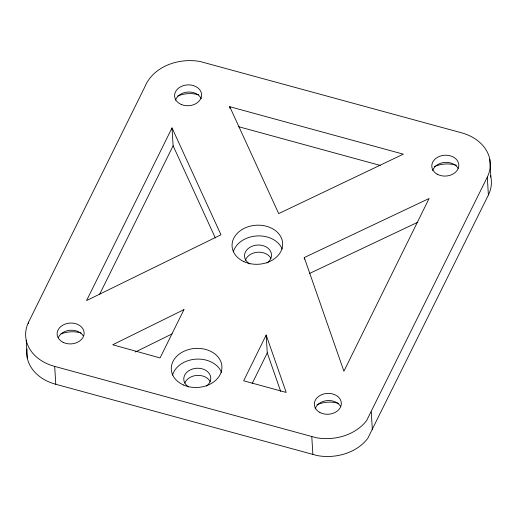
<?xml version="1.0" encoding="UTF-8"?>
<svg xmlns="http://www.w3.org/2000/svg" width="517" height="517" viewBox="0 0 517 517"><rect width="100%" height="100%" fill="white"/><g stroke="black" fill="none" stroke-linecap="round" stroke-linejoin="round"><path stroke-width="0.78" d="M266.171 335.029L243.662 380.796L286.185 392.429L266.171 335.029L267.263 352.904L280.699 391.421M252.141 383.653L267.263 352.904M28.635 323.752L28.545 322.201L144.682 87.205C153.271 66.079 178.817 57.749 199.963 61.465L461.507 132.791A45.044 34.755 -3.5 0 1 487.292 177.131L488.391 195.006L367.807 438.267A45.044 34.755 -3.5 0 1 317.076 455.542L55.784 384.273A45.044 34.755 -3.5 0 1 26.942 348.981M172.025 127.893L86.578 300.558L220.966 234.783L172.025 127.893L173.117 145.768L215.356 238.014M99.471 294.593L173.117 145.768M28.545 322.201A45.044 34.755 -3.5 0 0 54.692 366.404L315.984 437.666A45.044 34.755 -3.5 0 0 366.708 420.392L487.292 177.131M135.402 351.993L172.096 333.892M304.267 257.563L429.097 198.496L343.908 371.232L304.267 257.563L304.364 259.12M309.741 273.364L417.781 222.245M229.748 106.696L403.312 154.163L278.689 213.592L229.748 106.696L229.845 108.253M238.628 126.697L380.273 165.44M489.767 159.165L490.866 177.04M371.258 411.907L372.35 429.782M311.77 436.406L312.863 454.275M54.692 366.404L55.784 384.273M26.212 340.173L27.304 358.048M490.517 175.56A45.044 34.755 -3.5 0 1 488.391 195.006M177.783 95.994A25.339 19.549 -3.5 0 1 198.67 94.805M434.177 166.681A25.339 19.549 -3.5 0 1 456.563 165.35M317.005 404.727A25.339 19.549 -3.5 0 1 338.635 403.383M60.993 333.898A25.339 19.549 -3.5 0 1 81.124 332.954M184.789 383.084A13.513 10.424 -3.5 0 1 197.281 375.387A13.513 10.424 -3.5 0 1 210.348 381.83M245.388 260.316A13.513 10.424 -3.5 0 1 257.466 252.231A13.513 10.424 -3.5 0 1 270.895 258.235M175.444 100.214A13.513 10.424 -3.5 0 1 187.917 92.045A13.513 10.424 -3.5 0 1 201.262 98.663M432.664 170.507A13.513 10.424 -3.5 0 1 444.736 162.416A13.513 10.424 -3.5 0 1 458.165 168.406M315.15 408.837A13.513 10.424 -3.5 0 1 327.061 400.604A13.513 10.424 -3.5 0 1 340.619 406.433M58.272 337.627A13.513 10.424 -3.5 0 1 70.144 330.24A13.513 10.424 -3.5 0 1 83.159 335.688M172.504 375.206A25.339 19.549 -3.5 0 1 196.408 359.121A25.339 19.549 -3.5 0 1 221.619 372.705M188.692 386.929A13.513 10.424 -3.5 0 1 187.225 371.93A13.513 10.424 -3.5 0 1 206.722 370.973A13.513 10.424 -3.5 0 1 206.483 386.05M233.316 251.798A25.339 19.549 -3.5 0 1 256.975 235.939A25.339 19.549 -3.5 0 1 282.185 249.026M249.892 263.993A13.513 10.424 -3.5 0 1 247.798 248.903A13.513 10.424 -3.5 0 1 267.496 247.792A13.513 10.424 -3.5 0 1 267.011 263.03M183.949 309.631L160.063 357.938L112.725 344.761L183.949 309.631M319.881 412.45A13.513 10.424 -3.5 0 0 341.265 404.598A13.513 10.424 -3.5 0 0 322.369 394.413A13.513 10.424 -3.5 0 0 319.881 412.45M63.171 342.364A13.513 10.424 -3.5 0 0 84.109 333.795A13.513 10.424 -3.5 0 0 64.619 324.288A13.513 10.424 -3.5 0 0 63.171 342.364M181.499 104.576A13.513 10.424 -3.5 0 0 201.598 94.837A13.513 10.424 -3.5 0 0 181.196 86.507A13.513 10.424 -3.5 0 0 181.499 104.576M437.175 174.184A13.513 10.424 -3.5 0 0 458.702 166.584A13.513 10.424 -3.5 0 0 440.025 156.173A13.513 10.424 -3.5 0 0 437.175 174.184M183.477 384.984A25.339 19.549 -3.5 0 0 221.922 367.736A25.339 19.549 -3.5 0 0 184.433 351.075A25.339 19.549 -3.5 0 0 183.477 384.984M243.992 261.68A25.339 19.549 -3.5 0 0 282.67 244.761A25.339 19.549 -3.5 0 0 245.439 227.777A25.339 19.549 -3.5 0 0 243.992 261.68"/></g></svg>
